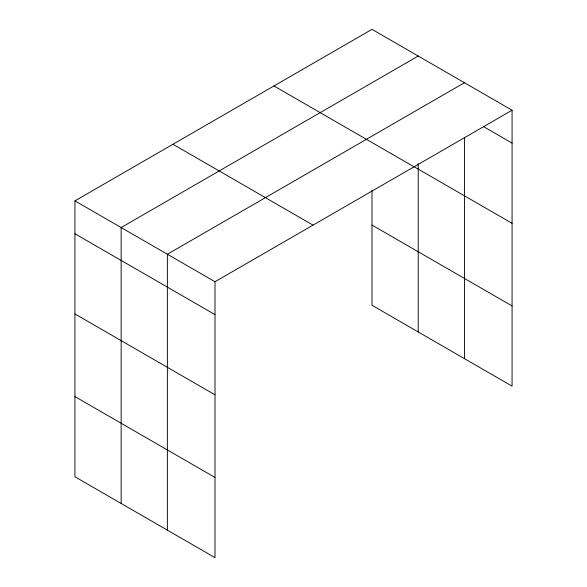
<?xml version="1.0" encoding="UTF-8"?>
<svg xmlns="http://www.w3.org/2000/svg" width="587" height="587" viewBox="0 0 587 587"><rect width="100%" height="100%" fill="white"/><g stroke="black" fill="none" stroke-linecap="round" stroke-linejoin="round"><path stroke-width="0.88" d="M512.069 110.224L215.003 281.731L215.003 557.65L74.931 476.776L74.931 200.857L371.997 29.35L512.069 110.224L512.069 386.143L371.997 305.269L371.997 190.034M418.223 56.036L121.149 227.551L121.149 503.463M464.449 82.73L167.376 254.237L167.376 530.156M483.497 126.609L512.069 143.103M413.519 166.407L512.069 223.309M273.96 85.951L414.04 166.825M371.997 225.063L512.069 305.937M172.96 144.263L313.04 225.137M74.931 200.857L215.003 281.731M74.931 233.743L215.003 314.617M74.931 313.942L215.003 394.816M74.931 396.577L215.003 477.451M464.449 137.483L464.449 358.642M418.223 163.656L418.223 331.956"/></g></svg>
